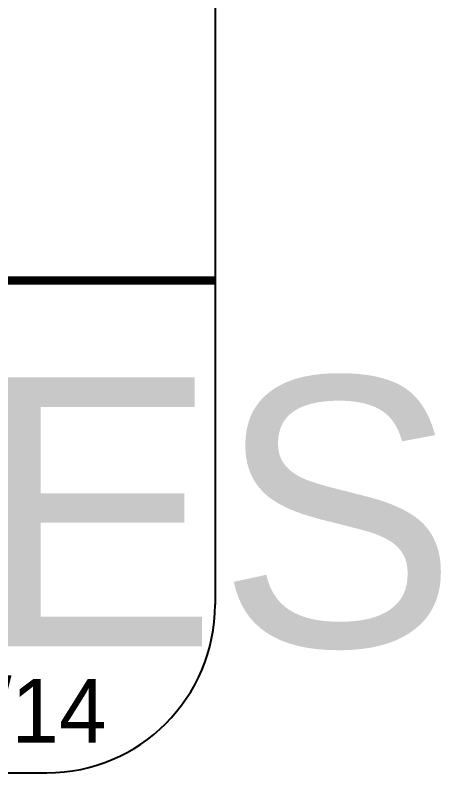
# Model space of a CAD drawing. Extents: x 0 to 130, y 0 to 90.
# Drawn here: x 116.96 to 129.62, y 0.25 to 22.76 of the extents above; entities that cross this region are included whole.
import ezdxf

# ---------------------------------------------------------------- set-up
doc = ezdxf.new("R2010")
doc.units = 0
doc.header["$MEASUREMENT"] = 0
doc.layers.add('TITLE', color=7, linetype='CONTINUOUS')
doc.styles.add('CITYBLUEPRINT', font='cibt____.pfb')

msp = doc.modelspace()

# ---------------------------------------------------------------- linework, layer by layer
at = {"layer": 'TITLE'}
for p, q in [((122.9080005, 84.8789502), (122.9080005, 5.25)), ((5.25, 0.25), (117.9080005, 0.25))]:
    msp.add_line(p, q, dxfattribs=at)
at = {"layer": 'TITLE', "const_width": 0.25}
msp.add_lwpolyline([(0.25, 14.8789502), (122.9080005, 14.8789502)], dxfattribs=at)
at = {"layer": 'TITLE'}
msp.add_arc((117.9080005, 5.25), 5, 270, 0, dxfattribs=at)

# ---------------------------------------------------------------- texts
at = {"layer": 'TITLE', "style": 'CITYBLUEPRINT'}
for s, height, p in [('STANDARD ENTRANCES', 8, (2.320764, 4.0066172)), ('Last Revised: 12/11/14', 1.9, (93.6921468, 1.1432651))]:
    msp.add_text(s, height=height, dxfattribs=at).set_placement(p)

doc.saveas('drawing.dxf')
